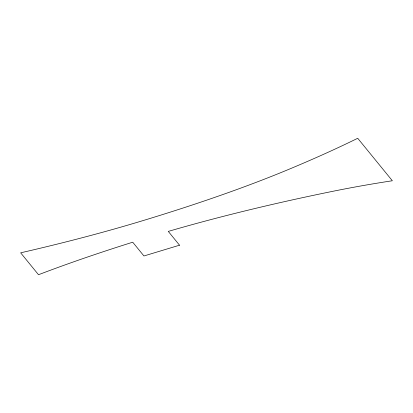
<?xml version="1.0" encoding="UTF-8"?>
<svg xmlns="http://www.w3.org/2000/svg" width="413" height="413" viewBox="0 0 413 413"><rect width="100%" height="100%" fill="white"/><g stroke="black" fill="none" stroke-linecap="round" stroke-linejoin="round"><path stroke-width="0.62" d="M179.531 245.198L143.941 255.972L132.723 242.209A741.547 133.864 -9.4 0 0 38.507 274.722L20.65 252.818A473.479 85.47 -9.4 0 0 142.015 220.898A741.547 133.864 -9.4 0 0 288.666 169.402A1120.278 202.231 -9.4 0 0 357.715 138.278L392.35 180.76A224.527 40.531 -9.4 0 0 331.985 191.477A473.479 85.47 -9.4 0 0 168.287 231.404L179.531 245.198"/></g></svg>
